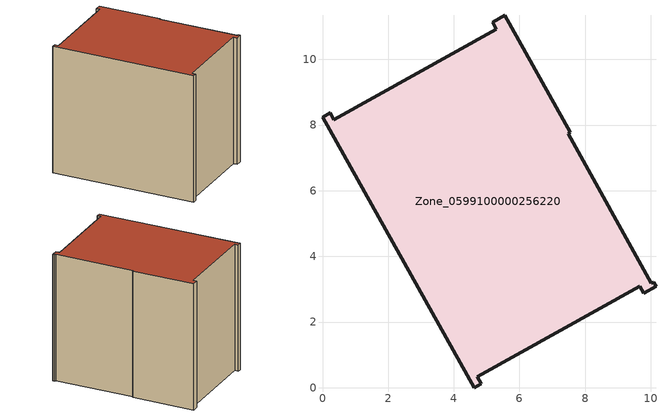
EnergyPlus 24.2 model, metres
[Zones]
Zone_0599100000256220
 floor ground (C_G): 10.02,3.18 10.09,3.22 10.16,3.09 9.79,2.88 9.67,3.09 4.72,0.33 4.84,0.12 4.62,0 0,8.24 0.23,8.37 0.35,8.16 5.29,10.92 5.18,11.13 5.55,11.34 7.54,7.78 7.49,7.73 z0
 wall outside (C_F): 4.62,0 4.84,0.12 4.72,0.33 9.67,3.09 9.79,2.88 10.16,3.09 10.09,3.22 10.02,3.18 7.49,7.73 7.54,7.78 5.55,11.34 5.18,11.13 5.29,10.92 0.35,8.16 0.23,8.37 0,8.24 4.62,0 z0:8.4
 roof outside (C_R): 10.02,3.18 7.49,7.73 7.54,7.78 5.55,11.34 5.18,11.13 5.29,10.92 0.35,8.16 0.23,8.37 0,8.24 4.62,0 4.84,0.12 4.72,0.33 9.67,3.09 9.79,2.88 10.16,3.09 10.09,3.22 z8.4
[BUILDING]
Pand.0599100000256220: North Axis=0; Terrain=City; Loads Convergence Tolerance Value=0.04; Temperature Convergence Tolerance Value=0.4; Solar Distribution=FullExterior; Maximum Number of Warmup Days=25; Minimum Number of Warmup Days=1
[Site:Location]
Rotterdam.The.Hague.AP_ZH_NLD Design_Conditions: Latitude=51.96; Longitude=4.45; Time Zone=1; Elevation=-4.5
[SITE:GROUNDTEMPERATURE:BUILDINGSURFACE]
18, 18, 18, 18, 18, 18, 18, 18, 18, 18, 18, 18
[MATERIAL] Thermal Absorptance=0.9; Solar Absorptance=0.7; Visible Absorptance=0.7
Name | Roughness | Thickness | Conductivity | Density | Specific Heat
G.TC.1965-1974 | MediumSmooth | 0.15 | 0.882353 | 540 | 1210
F.TC.1965-1974 | Rough | 0.3 | 0.697674 | 1920 | 840
R.TC.1965-1974 | MediumRough | 0.2 | 0.232558 | 1500 | 1000
[CONSTRUCTION]
C_G: G.TC.1965-1974
C_F: F.TC.1965-1974
C_R: R.TC.1965-1974
[ZONE]
Zone_0599100000256220: Type=1; Multiplier=1; Ceiling Height=Autocalculate; Volume=Autocalculate; Floor Area=autocalculate; Part of Total Floor Area=Yes
[ZONEINFILTRATION:DESIGNFLOWRATE]
Infil_Zone_0599100000256220: Zone or ZoneList or Space or SpaceList=Zone_0599100000256220; Schedule=AlwaysOn; Design Flow Rate Calculation Method=Flow/Area; Flow Rate per Floor Area=0.003; Constant Term Coefficient=1; Temperature Term Coefficient=0; Velocity Term Coefficient=0; Velocity Squared Term Coefficient=0
[HVACTEMPLATE:ZONE:IDEALLOADSAIRSYSTEM]
Zone_0599100000256220: Maximum Heating Supply Air Temperature=50; Minimum Cooling Supply Air Temperature=13; Maximum Heating Supply Air Humidity Ratio=0.0156; Minimum Cooling Supply Air Humidity Ratio=0.0077; Heating Limit=NoLimit; Cooling Limit=NoLimit; Dehumidification Control Type=ConstantSensibleHeatRatio; Cooling Sensible Heat Ratio=0.7; Dehumidification Setpoint=60; Humidification Control Type=None; Humidification Setpoint=30; Outdoor Air Method=None; Outdoor Air Flow Rate per Person=0.00944; Outdoor Air Flow Rate per Zone Floor Area=0; Outdoor Air Flow Rate per Zone=0; Demand Controlled Ventilation Type=None; Outdoor Air Economizer Type=NoEconomizer; Heat Recovery Type=None; Sensible Heat Recovery Effectiveness=0.7; Latent Heat Recovery Effectiveness=0.65
[ZONECONTROL:THERMOSTAT]
ThermostatControl_Zone_0599100000256220: Zone or ZoneList=Zone_0599100000256220; Control Type Schedule=DualSetpointControlType; Control 1=Thermostat_Zone_0599100000256220; Temperature Difference Between Cutout And Setpoint=0
[THERMOSTATSETPOINT:DUALSETPOINT]
Thermostat_Zone_0599100000256220: Heating Setpoint Temperature Schedule=HeatingSetpoint_Zone_0599100000256220; Cooling Setpoint Temperature Schedule=CoolingSetpoint_Zone_0599100000256220
[SCHEDULE:COMPACT]
HeatingSetpoint_Zone_0599100000256220: Through: 12/31, For: AllDays, Until: 24:00, 21
CoolingSetpoint_Zone_0599100000256220: Through: 12/31, For: AllDays, Until: 24:00, 24
DualSetpointControlType: Through: 12/31, For: AllDays, Until: 24:00, 4
AlwaysOn: Through: 12/31, For: AllDays, Until: 24:00, 1
